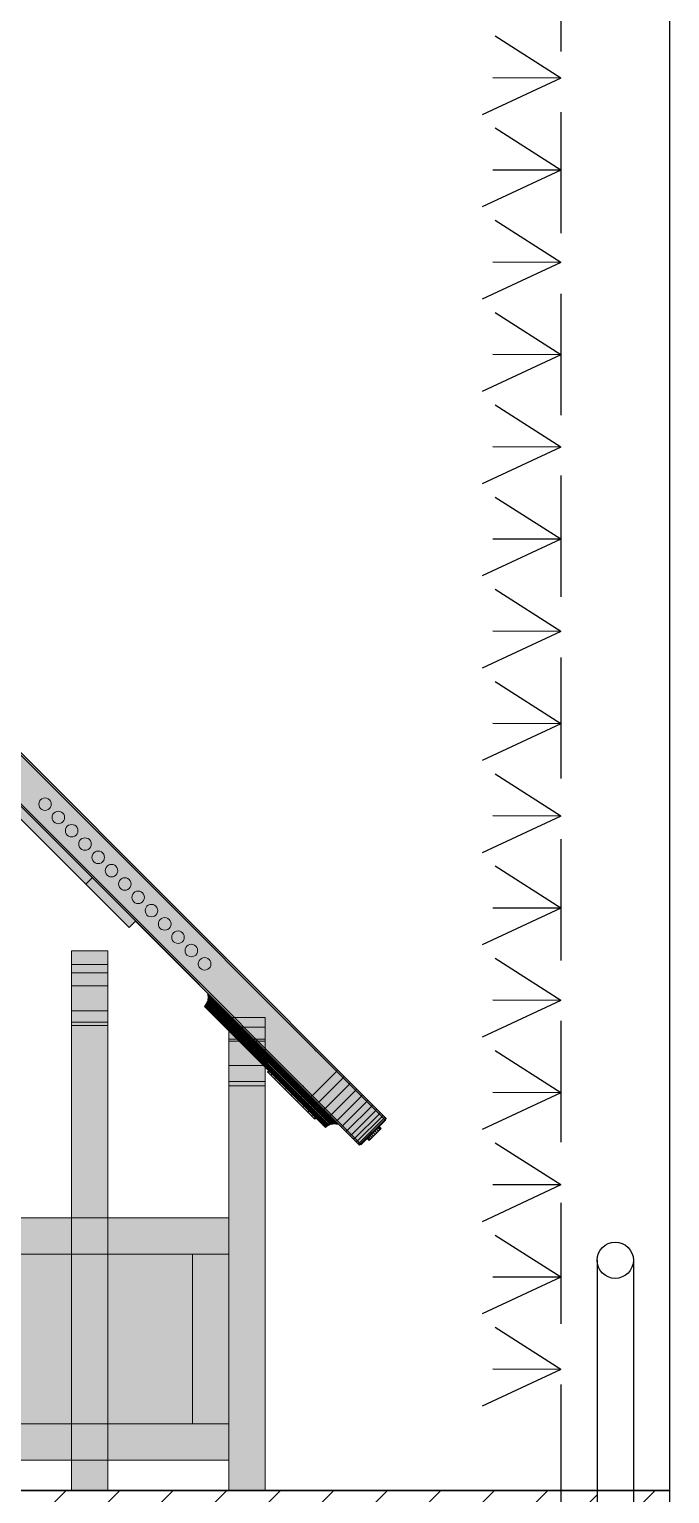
# Model space of a CAD drawing. Header units: centimetres. Extents: x 2 to 137806, y -77553 to 10.
# Drawn here: x 137550.9 to 137656.6, y -76490.3 to -76248.6 of the extents above; entities that cross this region are included whole.
import ezdxf

# ---------------------------------------------------------------- set-up
doc = ezdxf.new("R2010")
doc.units = ezdxf.units.CM
doc.header["$LTSCALE"] = 40
doc.header["$MEASUREMENT"] = 0
doc.linetypes.add('DASHED', pattern=[0.75, 0.5, -0.25])
doc.layers.add('PDF4_Geometry', color=7, linetype='Continuous')
doc.layers.add('WALL', color=7, linetype='Continuous')
doc.layers.add('PDF4_Solid Fills', color=7, linetype='Continuous', true_color=0xffffff)

msp = doc.modelspace()

# ---------------------------------------------------------------- hatches: boundary and pattern name
at = {"layer": 'PDF4_Solid Fills', "true_color": 0x282828}
h = msp.add_hatch(color=250, dxfattribs=at)
h.paths.add_polyline_path([(137538.05, -76375.32), (137536.97, -76376.4), (137537.07, -76376.5), (137535.66, -76377.89), (137534.32, -76376.55), (137534.05, -76376.82), (137507.44, -76388.79)], flags=0)
h.paths.add_polyline_path([(137503.75, -76389.82, 0.075686), (137507.44, -76388.79)], flags=0)
h.paths.add_polyline_path([(137499.93, -76389.71, 0.075645), (137503.75, -76389.82)], flags=0)
h.paths.add_polyline_path([(137496.32, -76388.46, 0.075659), (137499.93, -76389.71)], flags=0)
h.paths.add_polyline_path([(137493.24, -76386.19, 0.07569), (137496.32, -76388.46)], flags=0)
h.paths.add_polyline_path([(137490.98, -76383.12, 0.075666), (137493.24, -76386.19)], flags=0)
h.paths.add_polyline_path([(137489.73, -76379.5, 0.075654), (137490.98, -76383.12)], flags=0)
h.paths.add_polyline_path([(137489.62, -76375.68, 0.075664), (137489.73, -76379.5)], flags=0)
h.paths.add_polyline_path([(137490.64, -76372, 0.075661), (137489.62, -76375.68)], flags=0)
h.paths.add_polyline_path([(137490.64, -76372), (137502.62, -76345.39), (137502.89, -76345.12), (137501.55, -76343.78), (137502.95, -76342.37), (137503.03, -76342.46), (137504.11, -76341.38), (137502.34, -76339.61), (137503.15, -76332.63), (137482.59, -76312.07), (137483.66, -76311.01), (137446.75, -76274.09), (137446.9, -76273.79), (137450.89, -76269.79), (137451.19, -76269.65), (137609.81, -76428.35), (137609.67, -76428.65), (137608.66, -76429.65), (137608.99, -76429.98), (137606.99, -76431.98), (137606.66, -76431.65), (137605.67, -76432.64), (137605.37, -76432.78), (137568.41, -76395.8), (137567.37, -76396.84), (137546.81, -76376.29), (137539.82, -76377.1), (137538.05, -76375.32)], flags=0)
h.paths.add_polyline_path([(137534.32, -76376.55), (137535.72, -76375.15), (137535.72, -76375.15)], flags=0)
at = {"layer": 'WALL'}
h = msp.add_hatch(dxfattribs=at)
h.set_pattern_fill('ANSI31', color=256, scale=50)
h.set_pattern_definition([(45, (-3220.682, 0), (-4.41941738, 4.41941738), [])])
h.paths.add_polyline_path([(137172.62, -76507.75), (137154.62, -76507.75), (137154.62, -76590.75), (137172.62, -76590.75)])
h.paths.add_polyline_path([(137638.62, -76489.75), (137154.62, -76489.75), (137154.62, -76507.75), (137638.62, -76507.75)])
h.paths.add_polyline_path([(137656.62, -76489.75), (137650.62, -76489.75), (137650.62, -76499.75), (137644.62, -76499.75), (137644.62, -76489.75), (137638.62, -76489.75), (137638.62, -76507.75), (137656.62, -76507.75)])
h.paths.add_polyline_path([(137638.62, -76507.75), (137621.62, -76507.75), (137621.62, -76520.25), (137638.62, -76520.25)])
h.paths.add_polyline_path([(137656.62, -76507.75), (137638.62, -76507.75), (137638.62, -76520.25), (137656.62, -76520.25)])
h.paths.add_polyline_path([(137656.62, -76578.25), (137638.62, -76578.25), (137638.62, -76590.75), (137656.62, -76590.75)])
h.paths.add_polyline_path([(137638.62, -76578.25), (137621.62, -76578.25), (137621.62, -76590.75), (137636.62, -76590.75), (137638.62, -76590.75)])
h.paths.add_polyline_path([(137656.62, -76590.75), (137638.62, -76590.75), (137638.62, -76608.75), (137656.62, -76608.75)])
h.paths.add_polyline_path([(137621.62, -76507.75), (137603.62, -76507.75), (137603.62, -76590.75), (137621.62, -76590.75)])
h.paths.add_polyline_path([(137603.62, -76590.75), (137154.62, -76590.75), (137154.62, -76608.75), (137573.62, -76608.75)])
h.paths.add_polyline_path([(137414.62, -76507.75), (137396.62, -76507.75), (137396.62, -76590.75), (137414.62, -76590.75)])

# ---------------------------------------------------------------- linework, layer by layer
at = {"layer": 'PDF4_Geometry', "color": 252, "lineweight": 5, "true_color": 0x888888}
for points in [[(137606.66, -76431.65), (137605.67, -76432.64), (137446.9, -76273.79), (137450.89, -76269.79), (137609.67, -76428.65), (137608.66, -76429.65)], [(137609.67, -76428.65), (137609.81, -76428.35), (137451.19, -76269.65), (137450.89, -76269.79)], [(137451.19, -76269.65), (137609.81, -76428.35)], [(137446.9, -76273.79), (137446.75, -76274.09), (137605.37, -76432.78)], [(137483.66, -76311.01), (137482.59, -76312.07), (137567.37, -76396.84), (137568.41, -76395.8)], [(137561.22, -76388.62), (137560.18, -76389.66)], [(137576.17, -76397.72), (137576.15, -76397.71), (137576.31, -76397.92), (137576.42, -76398.17), (137576.45, -76398.44), (137576.42, -76398.71), (137576.31, -76398.96), (137576.15, -76399.17), (137575.94, -76399.33), (137575.69, -76399.44), (137575.42, -76399.47), (137575.15, -76399.44), (137574.9, -76399.33), (137574.69, -76399.17), (137574.52, -76398.96), (137574.42, -76398.71), (137574.38, -76398.44), (137574.42, -76398.17), (137574.52, -76397.92), (137574.69, -76397.71), (137574.9, -76397.54), (137575.15, -76397.44), (137575.42, -76397.4), (137575.69, -76397.44), (137575.94, -76397.54), (137576.15, -76397.71)], [(137580.33, -76401.94), (137580.33, -76401.94), (137580.08, -76401.83), (137579.81, -76401.8), (137579.54, -76401.83), (137579.29, -76401.94), (137579.08, -76402.1), (137578.91, -76402.31), (137578.81, -76402.56), (137578.77, -76402.83), (137578.81, -76403.1), (137578.91, -76403.35)], [(137578.81, -76403.1), (137578.91, -76403.35), (137579.08, -76403.56), (137579.29, -76403.73), (137579.54, -76403.83), (137579.81, -76403.87), (137580.08, -76403.83), (137580.33, -76403.73), (137580.54, -76403.56), (137580.71, -76403.35), (137580.81, -76403.1), (137580.85, -76402.83), (137580.81, -76402.56), (137580.71, -76402.31), (137580.54, -76402.1), (137580.33, -76401.94)], [(137579.9, -76409.71), (137579.78, -76409.86), (137599.75, -76429.85), (137599.9, -76429.72), (137579.9, -76409.71), (137580.01, -76409.56), (137600.06, -76429.61), (137599.9, -76429.72)], [(137579.96, -76410.05), (137580.09, -76409.9), (137580.2, -76409.74), (137580.3, -76409.58), (137580.38, -76409.4), (137580.45, -76409.22), (137580.5, -76409.03), (137580.54, -76408.84), (137580.56, -76408.65), (137580.56, -76408.45), (137580.54, -76408.25), (137580.51, -76408.06), (137580.46, -76407.86)], [(137580.01, -76409.56), (137580.11, -76409.39)], [(137580.57, -76407.97), (137580.62, -76408.17), (137580.65, -76408.36), (137580.66, -76408.55), (137580.66, -76408.75), (137580.64, -76408.94), (137580.6, -76409.13), (137580.55, -76409.32), (137580.48, -76409.5), (137580.4, -76409.67), (137580.3, -76409.84), (137580.18, -76410), (137580.06, -76410.14)], [(137600.4, -76429.43), (137580.2, -76409.22), (137580.11, -76409.39), (137600.22, -76429.51), (137600.06, -76429.61)], [(137580.2, -76409.22), (137580.26, -76409.03)], [(137580.78, -76408.19), (137580.83, -76408.37), (137580.85, -76408.56), (137580.86, -76408.75), (137580.85, -76408.94), (137580.83, -76409.13), (137580.79, -76409.32), (137580.74, -76409.51), (137580.67, -76409.68), (137580.58, -76409.86), (137580.48, -76410.02), (137580.37, -76410.18), (137580.24, -76410.32)], [(137600.58, -76429.36), (137600.77, -76429.31), (137580.32, -76408.85), (137580.26, -76409.03), (137600.58, -76429.36), (137600.4, -76429.43), (137600.22, -76429.51)], [(137580.35, -76408.06), (137580.32, -76407.87), (137580.27, -76407.68)], [(137580.32, -76407.87), (137601.75, -76429.3), (137601.94, -76429.35)], [(137580.32, -76408.85), (137580.35, -76408.65), (137580.37, -76408.46), (137601.16, -76429.26), (137600.96, -76429.27)], [(137600.77, -76429.31), (137600.96, -76429.27), (137580.35, -76408.65)], [(137580.37, -76408.46), (137580.37, -76408.26)], [(137580.5, -76410.59), (137580.63, -76410.44), (137580.75, -76410.29), (137580.85, -76410.13), (137580.94, -76409.96), (137581.01, -76409.78), (137581.07, -76409.6), (137581.11, -76409.42), (137581.14, -76409.23), (137581.15, -76409.04), (137581.15, -76408.86), (137581.13, -76408.68), (137581.09, -76408.5)], [(137581.49, -76408.9), (137581.52, -76409.07), (137581.53, -76409.24), (137581.53, -76409.42), (137581.51, -76409.6), (137581.48, -76409.78), (137581.43, -76409.96), (137581.36, -76410.13), (137581.29, -76410.31), (137581.2, -76410.47), (137581.09, -76410.63), (137580.97, -76410.79), (137580.85, -76410.93)], [(137581.26, -76411.35), (137581.39, -76411.2), (137581.51, -76411.05), (137581.62, -76410.9), (137581.71, -76410.73), (137581.79, -76410.57), (137581.86, -76410.39), (137581.92, -76410.22), (137581.96, -76410.05), (137581.99, -76409.88), (137582, -76409.71), (137582, -76409.54), (137581.98, -76409.38)], [(137582.54, -76409.94), (137582.55, -76410.09), (137582.54, -76410.25), (137582.52, -76410.41), (137582.48, -76410.57), (137582.43, -76410.73), (137582.37, -76410.9), (137582.29, -76411.06), (137582.2, -76411.23), (137582.11, -76411.38), (137581.99, -76411.54), (137581.87, -76411.69), (137581.74, -76411.83)], [(137582.28, -76412.37), (137582.41, -76412.23), (137582.54, -76412.08), (137582.65, -76411.93), (137582.76, -76411.78), (137582.85, -76411.62), (137582.93, -76411.46), (137583, -76411.31), (137583.06, -76411.15), (137583.11, -76411), (137583.14, -76410.85), (137583.16, -76410.71), (137583.17, -76410.57)], [(137582.87, -76412.96), (137583, -76412.82), (137583.13, -76412.67), (137583.25, -76412.52), (137583.36, -76412.38), (137583.46, -76412.23), (137583.55, -76412.08), (137583.63, -76411.93), (137583.7, -76411.79), (137583.75, -76411.65), (137583.8, -76411.51), (137583.83, -76411.38), (137583.85, -76411.26)], [(137583.49, -76413.58), (137583.63, -76413.44), (137583.76, -76413.3), (137583.88, -76413.16), (137583.99, -76413.01), (137584.1, -76412.87), (137584.2, -76412.73), (137584.29, -76412.59), (137584.37, -76412.46), (137584.44, -76412.33), (137584.5, -76412.21), (137584.55, -76412.09), (137584.58, -76411.99)], [(137585.34, -76412.75), (137585.29, -76412.84), (137585.23, -76412.94), (137585.15, -76413.05), (137585.07, -76413.16), (137584.98, -76413.29), (137584.88, -76413.41), (137584.77, -76413.55), (137584.66, -76413.68), (137584.54, -76413.82), (137584.41, -76413.96), (137584.28, -76414.09), (137584.15, -76414.23)], [(137584.81, -76414.9), (137584.95, -76414.76), (137585.08, -76414.63), (137585.21, -76414.49), (137585.34, -76414.36), (137585.46, -76414.23), (137585.57, -76414.11), (137585.68, -76413.99), (137585.78, -76413.88), (137585.88, -76413.77), (137585.96, -76413.67), (137586.04, -76413.59), (137586.1, -76413.51)], [(137597.98, -76417.05), (137597.97, -76417.04)], [(137598.06, -76417.13), (137598.05, -76417.12)], [(137598.13, -76417.2), (137598.13, -76417.19)], [(137598.2, -76417.27), (137598.2, -76417.26)], [(137598.26, -76417.32), (137598.26, -76417.32)], [(137598.33, -76417.39), (137598.33, -76417.38)], [(137598.38, -76417.44), (137598.38, -76417.44)], [(137598.44, -76417.49), (137598.44, -76417.49)], [(137598.89, -76417.94), (137598.88, -76417.93)], [(137598.93, -76417.97), (137598.92, -76417.97)], [(137598.96, -76418), (137598.96, -76418)], [(137599, -76418.04), (137598.99, -76418.04)], [(137599.02, -76418.07), (137599.02, -76418.06)], [(137599.06, -76418.1), (137599.06, -76418.1)], [(137600.01, -76419.02), (137600.01, -76419.02)], [(137600.01, -76419.03), (137600.01, -76419.03)], [(137600.02, -76419.03), (137600.02, -76419.03)], [(137600.02, -76419.04), (137600.02, -76419.04)], [(137590.4, -76420.49), (137590.21, -76420.67), (137598, -76428.46), (137598.18, -76428.28)], [(137590.53, -76420.62), (137590.35, -76420.8)], [(137590.92, -76421.01), (137590.73, -76421.19)], [(137591.54, -76421.63), (137591.35, -76421.81)], [(137601.75, -76420.28), (137601.6, -76420.57), (137597.6, -76424.57), (137597.31, -76424.72)], [(137598.38, -76425.79), (137598.67, -76425.65), (137602.67, -76421.65), (137602.82, -76421.36)], [(137600.39, -76419.39), (137600.39, -76419.39)], [(137592.34, -76422.43), (137592.16, -76422.62)], [(137593.28, -76423.37), (137593.1, -76423.56)], [(137596.64, -76424.05), (137596.56, -76424.12), (137596.47, -76424.19), (137596.37, -76424.27), (137596.26, -76424.36), (137596.15, -76424.46), (137596.03, -76424.56), (137595.9, -76424.68), (137595.77, -76424.8), (137595.64, -76424.92), (137595.5, -76425.05), (137595.36, -76425.18), (137595.23, -76425.32)], [(137596.03, -76422.96), (137596.15, -76423.09)], [(137596.03, -76422.96), (137596.15, -76423.09)], [(137596.43, -76423.37), (137596.42, -76423.37)], [(137603.87, -76422.41), (137603.73, -76422.7), (137599.73, -76426.7), (137599.43, -76426.85)], [(137600.45, -76427.86), (137600.74, -76427.72), (137604.74, -76423.72), (137604.89, -76423.43)], [(137594.29, -76424.38), (137594.11, -76424.56)], [(137595.3, -76425.39), (137595.11, -76425.57)], [(137595.75, -76425.85), (137595.89, -76425.71), (137596.03, -76425.58), (137596.17, -76425.46), (137596.31, -76425.34), (137596.45, -76425.23), (137596.59, -76425.13), (137596.72, -76425.03), (137596.85, -76424.95), (137596.97, -76424.87), (137597.09, -76424.81), (137597.2, -76424.75), (137597.3, -76424.71)], [(137596.23, -76426.33), (137596.05, -76426.51)], [(137596.27, -76426.36), (137596.41, -76426.23), (137596.55, -76426.1), (137596.7, -76425.98), (137596.84, -76425.87), (137596.98, -76425.76), (137597.13, -76425.67), (137597.27, -76425.58), (137597.4, -76425.5), (137597.54, -76425.44), (137597.66, -76425.38), (137597.78, -76425.34), (137597.9, -76425.31)], [(137598.47, -76425.88), (137598.35, -76425.9), (137598.22, -76425.94), (137598.08, -76425.98), (137597.94, -76426.04), (137597.79, -76426.11), (137597.65, -76426.18), (137597.5, -76426.28), (137597.35, -76426.38), (137597.2, -76426.48), (137597.05, -76426.6), (137596.91, -76426.73), (137596.77, -76426.86)], [(137597.24, -76427.33), (137597.38, -76427.2), (137597.53, -76427.08), (137597.68, -76426.96), (137597.83, -76426.86), (137597.98, -76426.76), (137598.14, -76426.68), (137598.29, -76426.61), (137598.45, -76426.55), (137598.6, -76426.5), (137598.74, -76426.46), (137598.88, -76426.44), (137599.02, -76426.43)], [(137601.4, -76428.82), (137601.7, -76428.67), (137605.7, -76424.68), (137605.84, -76424.38)], [(137602.28, -76429.7), (137602.58, -76429.56), (137606.58, -76425.56), (137606.72, -76425.26)], [(137603.08, -76430.49), (137603.37, -76430.35), (137607.37, -76426.35), (137607.51, -76426.06)], [(137597.04, -76427.13), (137596.86, -76427.32)], [(137597.66, -76427.75), (137597.48, -76427.94)], [(137599.53, -76426.95), (137599.39, -76426.95), (137599.24, -76426.96), (137599.08, -76426.98), (137598.93, -76427.02), (137598.77, -76427.08), (137598.6, -76427.14), (137598.44, -76427.22), (137598.28, -76427.31), (137598.13, -76427.41), (137597.97, -76427.53), (137597.82, -76427.65), (137597.68, -76427.78)], [(137598.05, -76428.14), (137597.87, -76428.33)], [(137600.01, -76427.42), (137599.86, -76427.41), (137599.7, -76427.42), (137599.53, -76427.43), (137599.37, -76427.47), (137599.2, -76427.51), (137599.03, -76427.57), (137598.87, -76427.65), (137598.7, -76427.73), (137598.54, -76427.83), (137598.39, -76427.94), (137598.24, -76428.06), (137598.09, -76428.19)], [(137598.47, -76428.56), (137598.61, -76428.43), (137598.76, -76428.32), (137598.92, -76428.21), (137599.08, -76428.11), (137599.25, -76428.03), (137599.42, -76427.96), (137599.6, -76427.91), (137599.77, -76427.87), (137599.94, -76427.84), (137600.11, -76427.83), (137600.28, -76427.84), (137600.44, -76427.86)], [(137598.8, -76428.89), (137598.94, -76428.77), (137599.1, -76428.65), (137599.26, -76428.55), (137599.42, -76428.45), (137599.6, -76428.38), (137599.77, -76428.31), (137599.95, -76428.26), (137600.13, -76428.23), (137600.31, -76428.21), (137600.48, -76428.2), (137600.66, -76428.22), (137600.83, -76428.24)], [(137599.09, -76429.18), (137599.23, -76429.06), (137599.39, -76428.94), (137599.55, -76428.84), (137599.72, -76428.75), (137599.89, -76428.67), (137600.07, -76428.61), (137600.25, -76428.57), (137600.44, -76428.54), (137600.62, -76428.52), (137600.81, -76428.53), (137600.99, -76428.54), (137601.16, -76428.58)], [(137601.44, -76428.86), (137601.26, -76428.82), (137601.07, -76428.79), (137600.89, -76428.79), (137600.7, -76428.8), (137600.51, -76428.82), (137600.32, -76428.86), (137600.14, -76428.92), (137599.96, -76428.99), (137599.79, -76429.08), (137599.63, -76429.18), (137599.47, -76429.3), (137599.33, -76429.42)], [(137608.2, -76426.74), (137608.06, -76427.04), (137604.06, -76431.04), (137603.76, -76431.18)], [(137604.34, -76431.75), (137604.64, -76431.61), (137608.63, -76427.62), (137608.78, -76427.32)], [(137604.79, -76432.2), (137605.08, -76432.06), (137609.08, -76428.06), (137609.22, -76427.77)], [(137605.1, -76432.52), (137605.4, -76432.38), (137609.4, -76428.38), (137609.54, -76428.08)], [(137609.72, -76428.26), (137609.58, -76428.56), (137605.58, -76432.55), (137605.28, -76432.69)], [(137605.31, -76432.73), (137605.61, -76432.59), (137609.61, -76428.59), (137609.75, -76428.29)], [(137601.66, -76429.08), (137601.48, -76429.03), (137601.29, -76429.01), (137601.09, -76429), (137600.9, -76429), (137600.71, -76429.03), (137600.52, -76429.06), (137600.34, -76429.12), (137600.16, -76429.19), (137599.99, -76429.27), (137599.82, -76429.37), (137599.67, -76429.49), (137599.52, -76429.61)], [(137599.66, -76429.75), (137599.8, -76429.63), (137599.96, -76429.51), (137600.13, -76429.42), (137600.3, -76429.33), (137600.49, -76429.26), (137600.67, -76429.21), (137600.86, -76429.18), (137601.06, -76429.16), (137601.26, -76429.16), (137601.45, -76429.17), (137601.65, -76429.21), (137601.84, -76429.25)], [(137601.35, -76429.26), (137601.16, -76429.26)], [(137601.55, -76429.27), (137601.75, -76429.3)], [(137606.51, -76431.75), (137606.5, -76431.75), (137606.54, -76431.71), (137606.65, -76431.6), (137606.83, -76431.43), (137607.05, -76431.2), (137607.32, -76430.93), (137607.61, -76430.65), (137607.61, -76430.65), (137607.9, -76430.36), (137607.89, -76430.36)], [(137606.6, -76431.7), (137606.54, -76431.72), (137606.61, -76431.68), (137606.71, -76431.59), (137606.87, -76431.42), (137607.1, -76431.2), (137607.36, -76430.93), (137607.65, -76430.65), (137607.94, -76430.36), (137608.2, -76430.09), (137608.43, -76429.87), (137608.59, -76429.71), (137608.69, -76429.61), (137608.68, -76429.58)], [(137606.88, -76431.32), (137606.89, -76431.33), (137606.81, -76431.4), (137606.8, -76431.41), (137606.8, -76431.41), (137606.81, -76431.4), (137606.88, -76431.32)], [(137606.83, -76431.42), (137606.83, -76431.43), (137607.06, -76431.2)], [(137608.6, -76429.71), (137608.43, -76429.88), (137606.88, -76431.43)], [(137606.88, -76431.32), (137606.88, -76431.32), (137607.01, -76431.19), (137607.01, -76431.19)], [(137606.94, -76431.27), (137606.94, -76431.27), (137606.89, -76431.33)], [(137606.93, -76431.28), (137606.93, -76431.28), (137607.11, -76431.1), (137607.24, -76430.97)], [(137606.94, -76431.27), (137606.94, -76431.27), (137606.93, -76431.28)], [(137606.94, -76431.27), (137606.94, -76431.27)], [(137607, -76431.2), (137607.01, -76431.21), (137607.11, -76431.11)], [(137607.01, -76431.2), (137607, -76431.21)], [(137607.01, -76431.19), (137607.18, -76431.02), (137607.39, -76430.82)], [(137607.32, -76430.93), (137607.33, -76430.94), (137607.06, -76431.2), (137607.06, -76431.19)], [(137607.1, -76431.2), (137607.1, -76431.2)], [(137607.42, -76430.78), (137607.43, -76430.79), (137607.26, -76430.96), (137607.11, -76431.1)], [(137607.25, -76430.96), (137607.18, -76431.03), (137607.11, -76431.1), (137607.11, -76431.1)], [(137607.13, -76431.18), (137607.46, -76431.51)], [(137607.18, -76431.02), (137607.18, -76431.02)], [(137608.72, -76430.24), (137607.25, -76431.72)], [(137607.25, -76430.95), (137607.26, -76430.96)], [(137607.61, -76430.65), (137607.33, -76430.94)], [(137607.36, -76430.93), (137607.37, -76430.94)], [(137607.38, -76430.93), (137607.71, -76431.25)], [(137607.39, -76430.82), (137607.39, -76430.82), (137607.6, -76430.6), (137607.82, -76430.38), (137608.03, -76430.18), (137608.2, -76430.01), (137608.33, -76429.88), (137608.4, -76429.81), (137608.41, -76429.79), (137608.71, -76429.54)], [(137607.42, -76430.79), (137607.43, -76430.79), (137607.39, -76430.83)], [(137607.79, -76430.42), (137607.79, -76430.42), (137607.43, -76430.79), (137607.51, -76430.7), (137607.61, -76430.61), (137607.7, -76430.51)], [(137607.6, -76430.6), (137607.61, -76430.61)], [(137607.61, -76430.65), (137607.89, -76430.36), (137608.16, -76430.09), (137608.39, -76429.86), (137608.56, -76429.69), (137608.42, -76429.8)], [(137607.65, -76430.65), (137607.99, -76430.98)], [(137608.1, -76430.1), (137608.11, -76430.11), (137607.96, -76430.25), (137607.79, -76430.42), (137607.79, -76430.42)], [(137608.16, -76430.1), (137607.9, -76430.36)], [(137607.93, -76430.38), (137608.26, -76430.71)], [(137607.94, -76430.36), (137607.94, -76430.36)], [(137607.96, -76430.25), (137607.96, -76430.25)], [(137608.21, -76430), (137608.21, -76430), (137608.11, -76430.11), (137607.98, -76430.24)], [(137608.11, -76430.1), (137608.03, -76430.18)], [(137608.16, -76430.1), (137608.16, -76430.1), (137608.39, -76429.87), (137608.38, -76429.87)], [(137608.18, -76430.13), (137608.51, -76430.46)], [(137608.2, -76430.09), (137608.21, -76430.1)], [(137608.28, -76429.92), (137608.29, -76429.93), (137608.21, -76430), (137608.22, -76430), (137608.21, -76430.01)], [(137608.33, -76429.88), (137608.33, -76429.88), (137608.28, -76429.94), (137608.27, -76429.94)], [(137608.28, -76429.94), (137608.28, -76429.94), (137608.28, -76429.94)], [(137608.4, -76429.81), (137608.33, -76429.88)], [(137608.66, -76429.65), (137608.99, -76429.98), (137608.88, -76430.09), (137608.72, -76430.24), (137608.39, -76429.91)], [(137608.57, -76429.69), (137608.39, -76429.87)], [(137608.41, -76429.79), (137608.42, -76429.8), (137608.4, -76429.81), (137608.4, -76429.81)], [(137608.43, -76429.87), (137608.43, -76429.88)], [(137608.51, -76429.7), (137608.51, -76429.7)], [(137608.53, -76429.69), (137608.53, -76429.69)], [(137608.55, -76429.76), (137608.88, -76430.09)], [(137608.56, -76429.7), (137608.57, -76429.69), (137608.68, -76429.58), (137608.67, -76429.59)], [(137608.69, -76429.61), (137608.69, -76429.62), (137608.71, -76429.6), (137608.6, -76429.71), (137608.59, -76429.71)], [(137608.61, -76429.59), (137608.61, -76429.59)], [(137608.64, -76429.67), (137608.97, -76430)], [(137608.65, -76429.56), (137608.65, -76429.56)], [(137608.71, -76429.6), (137608.72, -76429.55), (137608.71, -76429.54), (137608.67, -76429.58), (137608.67, -76429.58)], [(137608.71, -76429.6), (137608.72, -76429.55), (137608.7, -76429.55)], [(137608.7, -76429.6), (137608.71, -76429.6)], [(137605.67, -76432.64), (137605.37, -76432.78)], [(137606.51, -76431.74), (137606.51, -76431.75), (137606.54, -76431.72), (137606.6, -76431.7)], [(137606.52, -76431.69), (137606.52, -76431.69)], [(137606.66, -76431.6), (137606.65, -76431.61), (137606.54, -76431.72), (137606.55, -76431.71)], [(137606.6, -76431.7), (137606.54, -76431.72), (137606.6, -76431.7)], [(137606.55, -76431.65), (137606.55, -76431.65)], [(137606.59, -76431.69), (137606.6, -76431.7), (137606.71, -76431.59), (137606.71, -76431.59)], [(137606.61, -76431.68), (137606.62, -76431.69)], [(137606.66, -76431.65), (137606.62, -76431.69)], [(137606.83, -76431.43), (137606.65, -76431.61)], [(137606.66, -76431.65), (137606.99, -76431.98), (137607.09, -76431.88), (137607.25, -76431.72), (137606.92, -76431.39)], [(137606.66, -76431.54), (137606.66, -76431.55)], [(137606.67, -76431.64), (137607, -76431.97)], [(137606.87, -76431.42), (137606.88, -76431.43), (137606.71, -76431.59)], [(137606.76, -76431.55), (137607.09, -76431.88)], [(137606.8, -76431.41), (137606.8, -76431.41)], [(137606.81, -76431.4), (137606.81, -76431.4), (137606.81, -76431.4)]]:
    msp.add_lwpolyline(points, dxfattribs=at)
at = {"layer": 'PDF4_Geometry', "lineweight": 5}
msp.add_lwpolyline([(137451.19, -76269.65), (137609.81, -76428.35), (137609.67, -76428.65), (137608.66, -76429.65), (137608.99, -76429.98), (137606.99, -76431.98), (137606.66, -76431.65), (137605.67, -76432.64), (137605.37, -76432.78), (137568.41, -76395.8), (137567.37, -76396.84), (137546.81, -76376.29)], dxfattribs=at)
at = {"layer": 'PDF4_Geometry', "color": 252, "lineweight": 5, "true_color": 0x888888}
for points in [[(137553.19, -76377.47), (137552.94, -76377.36), (137552.72, -76377.2), (137552.56, -76376.98), (137552.46, -76376.73), (137552.42, -76376.46), (137552.46, -76376.2), (137552.56, -76375.95), (137552.72, -76375.73), (137552.94, -76375.57), (137553.19, -76375.46), (137553.46, -76375.43), (137553.72, -76375.46), (137553.97, -76375.57), (137554.19, -76375.73), (137554.35, -76375.95), (137554.46, -76376.2), (137554.49, -76376.47), (137554.46, -76376.73), (137554.35, -76376.98), (137554.19, -76377.2), (137553.97, -76377.36), (137553.72, -76377.47), (137553.46, -76377.5)], [(137556.38, -76379.39), (137556.17, -76379.56), (137555.92, -76379.66), (137555.65, -76379.7), (137555.38, -76379.66), (137555.13, -76379.56), (137554.92, -76379.39), (137554.76, -76379.18), (137554.65, -76378.93), (137554.62, -76378.66), (137554.65, -76378.39), (137554.76, -76378.14), (137554.92, -76377.93), (137555.14, -76377.77), (137555.38, -76377.66), (137555.65, -76377.63), (137555.92, -76377.66), (137556.17, -76377.77), (137556.39, -76377.93), (137556.55, -76378.14), (137556.65, -76378.39), (137556.69, -76378.66), (137556.65, -76378.93), (137556.55, -76379.18)], [(137556.95, -76381.38), (137556.85, -76381.13), (137556.81, -76380.86), (137556.85, -76380.59), (137556.95, -76380.34), (137557.12, -76380.13), (137557.33, -76379.96), (137557.58, -76379.86), (137557.85, -76379.82), (137558.12, -76379.86), (137558.37, -76379.96), (137558.58, -76380.13), (137558.75, -76380.34), (137558.85, -76380.59), (137558.88, -76380.86), (137558.85, -76381.13), (137558.75, -76381.38), (137558.58, -76381.59), (137558.37, -76381.76), (137558.12, -76381.86), (137557.85, -76381.89), (137557.58, -76381.86), (137557.33, -76381.76), (137557.12, -76381.59)], [(137559.01, -76383.06), (137559.04, -76382.79), (137559.15, -76382.54), (137559.31, -76382.32), (137559.53, -76382.16), (137559.78, -76382.06), (137560.05, -76382.02), (137560.31, -76382.06), (137560.56, -76382.16), (137560.78, -76382.32), (137560.94, -76382.54), (137561.05, -76382.79), (137561.08, -76383.06), (137561.05, -76383.32), (137560.94, -76383.57), (137560.78, -76383.79), (137560.56, -76383.95), (137560.31, -76384.06), (137560.04, -76384.09), (137559.78, -76384.06), (137559.53, -76383.95), (137559.31, -76383.79), (137559.15, -76383.57), (137559.04, -76383.32)], [(137561.24, -76385.52), (137561.21, -76385.25), (137561.24, -76384.99), (137561.34, -76384.74), (137561.51, -76384.52), (137561.72, -76384.36), (137561.97, -76384.25), (137562.24, -76384.22), (137562.51, -76384.25), (137562.76, -76384.36), (137562.97, -76384.52), (137563.14, -76384.74), (137563.24, -76384.99), (137563.28, -76385.25), (137563.24, -76385.52), (137563.14, -76385.77), (137562.97, -76385.99), (137562.76, -76386.15), (137562.51, -76386.25), (137562.24, -76386.29), (137561.97, -76386.25), (137561.72, -76386.15), (137561.51, -76385.99), (137561.34, -76385.77)], [(137565.33, -76387.97), (137565.17, -76388.18), (137564.95, -76388.35), (137564.7, -76388.45), (137564.44, -76388.49), (137564.17, -76388.45), (137563.92, -76388.35), (137563.7, -76388.18), (137563.54, -76387.97), (137563.44, -76387.72), (137563.4, -76387.45), (137563.44, -76387.18), (137563.54, -76386.93), (137563.71, -76386.72), (137563.92, -76386.55), (137564.17, -76386.45), (137564.44, -76386.42), (137564.71, -76386.45), (137564.96, -76386.55), (137565.17, -76386.72), (137565.33, -76386.93), (137565.44, -76387.18), (137565.47, -76387.45), (137565.44, -76387.72)], [(137565.6, -76389.65), (137565.63, -76389.38), (137565.74, -76389.13), (137565.9, -76388.92), (137566.12, -76388.75), (137566.37, -76388.65), (137566.63, -76388.61), (137566.9, -76388.65), (137567.15, -76388.75), (137567.37, -76388.92), (137567.53, -76389.13), (137567.63, -76389.38), (137567.67, -76389.65), (137567.63, -76389.92), (137567.53, -76390.17), (137567.37, -76390.38), (137567.15, -76390.55), (137566.9, -76390.65), (137566.63, -76390.68), (137566.37, -76390.65), (137566.12, -76390.55), (137565.9, -76390.38), (137565.74, -76390.17), (137565.63, -76389.92)], [(137568.31, -76392.74), (137568.56, -76392.85), (137568.83, -76392.88), (137569.1, -76392.85), (137569.35, -76392.74), (137569.56, -76392.58), (137569.73, -76392.36), (137569.83, -76392.11), (137569.87, -76391.85), (137569.83, -76391.58), (137569.73, -76391.33), (137569.56, -76391.11), (137569.35, -76390.95), (137569.1, -76390.85), (137568.83, -76390.81), (137568.56, -76390.85), (137568.31, -76390.95), (137568.1, -76391.11), (137567.93, -76391.33), (137567.83, -76391.58), (137567.79, -76391.85), (137567.83, -76392.11), (137567.93, -76392.36), (137568.1, -76392.58)], [(137569.99, -76394.04), (137570.03, -76393.77), (137570.13, -76393.52), (137570.29, -76393.31), (137570.51, -76393.15), (137570.76, -76393.04), (137571.03, -76393.01), (137571.29, -76393.04), (137571.54, -76393.15), (137571.76, -76393.31), (137571.92, -76393.53), (137572.03, -76393.78), (137572.06, -76394.04), (137572.03, -76394.31), (137571.92, -76394.56), (137571.76, -76394.78), (137571.54, -76394.94), (137571.29, -76395.04), (137571.03, -76395.08), (137570.76, -76395.04), (137570.51, -76394.94), (137570.29, -76394.78), (137570.13, -76394.56), (137570.03, -76394.31)], [(137572.49, -76396.97), (137572.32, -76396.76), (137572.22, -76396.51), (137572.19, -76396.24), (137572.22, -76395.97), (137572.33, -76395.72), (137572.49, -76395.51), (137572.7, -76395.34), (137572.95, -76395.24), (137573.22, -76395.2), (137573.49, -76395.24), (137573.74, -76395.34), (137573.95, -76395.51), (137574.12, -76395.72), (137574.22, -76395.97), (137574.26, -76396.24), (137574.22, -76396.51), (137574.12, -76396.76), (137573.95, -76396.97), (137573.74, -76397.14), (137573.49, -76397.24), (137573.22, -76397.28), (137572.95, -76397.24), (137572.7, -76397.14)], [(137578.65, -76400.64), (137578.61, -76400.37), (137578.51, -76400.12), (137578.35, -76399.9), (137578.13, -76399.74), (137577.88, -76399.63), (137577.61, -76399.6), (137577.35, -76399.63), (137577.1, -76399.74), (137576.88, -76399.9), (137576.72, -76400.12), (137576.61, -76400.37), (137576.58, -76400.63), (137576.61, -76400.9), (137576.72, -76401.15), (137576.88, -76401.37), (137577.1, -76401.53), (137577.35, -76401.64), (137577.61, -76401.67), (137577.88, -76401.64), (137578.13, -76401.53), (137578.35, -76401.37), (137578.51, -76401.15), (137578.61, -76400.9)], [(137601.35, -76429.26), (137601.55, -76429.27), (137580.35, -76408.06), (137580.37, -76408.26)], [(137608.56, -76429.69), (137608.67, -76429.58), (137608.41, -76429.79)], [(137608.72, -76429.55), (137608.68, -76429.58), (137608.7, -76429.6)]]:
    msp.add_lwpolyline(points, close=True, dxfattribs=at)
at = {"layer": 'PDF4_Geometry', "lineweight": 5}
for points in [[(137557.81, -76400.68), (137563.81, -76400.68), (137563.81, -76489.75), (137557.81, -76489.75)], [(137583.81, -76411.67), (137589.81, -76411.67), (137589.81, -76489.75), (137583.81, -76489.75)], [(137537.81, -76444.74), (137557.81, -76444.74), (137557.81, -76450.74), (137537.81, -76450.74)], [(137563.81, -76444.74), (137583.81, -76444.74), (137583.81, -76450.74), (137563.81, -76450.74)], [(137537.81, -76450.74), (137557.81, -76450.74), (137557.81, -76478.75), (137537.81, -76478.75)], [(137563.81, -76450.74), (137583.81, -76450.74), (137583.81, -76478.75), (137563.81, -76478.75)], [(137537.81, -76478.75), (137557.81, -76478.75), (137557.81, -76484.75), (137537.81, -76484.75)], [(137563.81, -76478.75), (137583.81, -76478.75), (137583.81, -76484.75), (137563.81, -76484.75)]]:
    msp.add_lwpolyline(points, close=True, dxfattribs=at)
at = {"layer": 'PDF4_Geometry', "color": 7, "lineweight": 5, "true_color": 0xeeeeee}
for points in [[(137557.81, -76400.68), (137563.81, -76400.68), (137563.81, -76489.75), (137557.81, -76489.75)], [(137577.81, -76450.74), (137583.81, -76450.74)]]:
    msp.add_lwpolyline(points, close=True, dxfattribs=at)
for points in [[(137563.81, -76402.93), (137557.81, -76402.93)], [(137563.81, -76404.3), (137557.81, -76404.3)], [(137563.81, -76406.46), (137557.81, -76406.46)], [(137563.81, -76410.56), (137557.81, -76410.56)], [(137589.81, -76411.67), (137583.81, -76411.67)], [(137589.81, -76411.68), (137589.81, -76489.75), (137583.81, -76489.75), (137583.81, -76411.68)], [(137563.81, -76412.46), (137557.81, -76412.46)], [(137563.81, -76413.03), (137557.81, -76413.03)], [(137589.81, -76413.28), (137583.81, -76413.28)], [(137589.81, -76415.25), (137583.81, -76415.25)], [(137589.81, -76415.58), (137583.81, -76415.58)], [(137589.81, -76419.63), (137583.81, -76419.63)], [(137589.81, -76422.25), (137583.81, -76422.25)], [(137589.81, -76422.98), (137583.81, -76422.98)], [(137563.81, -76444.74), (137583.81, -76444.74), (137563.81, -76444.74), (137557.81, -76444.74), (137537.81, -76444.74), (137531.81, -76444.74), (137511.81, -76444.74), (137505.81, -76444.74), (137485.81, -76444.74), (137479.81, -76444.74), (137459.81, -76444.74), (137453.81, -76444.74), (137433.81, -76444.74), (137427.81, -76444.74), (137381.82, -76444.74), (137375.82, -76444.74), (137355.82, -76444.74), (137349.82, -76444.74)], [(137361.82, -76450.74), (137361.82, -76478.75), (137361.82, -76450.74), (137355.82, -76450.74), (137583.81, -76450.74), (137563.81, -76450.74)], [(137577.81, -76478.75), (137577.81, -76450.74)], [(137583.81, -76478.75), (137355.82, -76478.75)], [(137583.81, -76484.75), (137563.81, -76484.75), (137557.81, -76484.75), (137537.81, -76484.75), (137531.81, -76484.75), (137511.81, -76484.75), (137505.81, -76484.75), (137485.81, -76484.75), (137479.81, -76484.75), (137459.81, -76484.75), (137453.81, -76484.75), (137433.81, -76484.75), (137427.81, -76484.75), (137407.81, -76484.75), (137401.81, -76484.75), (137381.82, -76484.75), (137375.82, -76484.75), (137355.82, -76484.75), (137349.82, -76484.75)]]:
    msp.add_lwpolyline(points, dxfattribs=at)
at = {"layer": 'PDF4_Solid Fills', "color": 250, "lineweight": 5, "true_color": 0x282828}
for points in [[(137557.81, -76400.68), (137563.81, -76400.68), (137557.81, -76489.75), (137563.81, -76489.75)], [(137583.81, -76411.67), (137589.81, -76411.67), (137583.81, -76489.75), (137589.81, -76489.75)], [(137537.81, -76444.74), (137557.81, -76444.74), (137537.81, -76450.74), (137557.81, -76450.74)], [(137563.81, -76444.74), (137583.81, -76444.74), (137563.81, -76450.74), (137583.81, -76450.74)], [(137537.81, -76450.74), (137557.81, -76450.74), (137537.81, -76478.75), (137557.81, -76478.75)], [(137563.81, -76450.74), (137583.81, -76450.74), (137563.81, -76478.75), (137583.81, -76478.75)], [(137537.81, -76478.75), (137557.81, -76478.75), (137537.81, -76484.75), (137557.81, -76484.75)], [(137563.81, -76478.75), (137583.81, -76478.75), (137563.81, -76484.75), (137583.81, -76484.75)]]:
    msp.add_solid(points, dxfattribs=at)
at = {"layer": 'WALL'}
for p, q in [((137656.62, -77429.75), (137656.62, -75369.75)), ((137154.62, -76489.75), (137656.62, -76489.75)), ((137656.62, -76489.75), (137621.62, -76489.75))]:
    msp.add_line(p, q, dxfattribs=at)
at = {"layer": 'WALL', "color": 2}
for p, q in [((137638.62, -76256.62), (137627.82, -76249.7)), ((137638.62, -76256.62), (137625.62, -76262.68)), ((137638.62, -76256.62), (137627.43, -76256.58)), ((137638.62, -76271.84), (137627.82, -76264.92)), ((137638.62, -76271.84), (137625.62, -76277.9)), ((137638.62, -76271.84), (137627.43, -76271.8)), ((137638.62, -76287.07), (137627.82, -76280.15)), ((137638.62, -76287.07), (137625.62, -76293.13)), ((137638.62, -76287.07), (137627.43, -76287.03)), ((137638.62, -76302.3), (137627.82, -76295.38)), ((137638.62, -76302.3), (137625.62, -76308.36)), ((137638.62, -76302.3), (137627.43, -76302.26)), ((137638.62, -76317.52), (137627.82, -76310.6)), ((137638.62, -76317.52), (137625.62, -76323.58)), ((137638.62, -76317.52), (137627.43, -76317.48)), ((137638.62, -76332.75), (137627.82, -76325.83)), ((137638.62, -76332.75), (137625.62, -76338.81)), ((137638.62, -76332.75), (137627.43, -76332.71)), ((137638.62, -76347.98), (137627.82, -76341.05)), ((137638.62, -76347.98), (137625.62, -76354.03)), ((137638.62, -76347.98), (137627.43, -76347.94)), ((137638.62, -76363.2), (137627.82, -76356.28)), ((137638.62, -76363.2), (137625.62, -76369.26)), ((137638.62, -76363.2), (137627.43, -76363.16)), ((137638.62, -76378.43), (137627.82, -76371.51)), ((137638.62, -76378.43), (137625.62, -76384.49)), ((137638.62, -76378.43), (137627.43, -76378.39)), ((137638.62, -76393.65), (137627.82, -76386.73)), ((137638.62, -76393.65), (137625.62, -76399.71)), ((137638.62, -76393.65), (137627.43, -76393.61)), ((137638.62, -76408.88), (137627.82, -76401.96)), ((137638.62, -76408.88), (137625.62, -76414.94)), ((137638.62, -76408.88), (137627.43, -76408.84)), ((137638.62, -76424.11), (137627.82, -76417.19)), ((137638.62, -76424.11), (137625.62, -76430.17)), ((137638.62, -76424.11), (137627.43, -76424.07)), ((137638.62, -76439.33), (137627.82, -76432.41)), ((137638.62, -76439.33), (137625.62, -76445.39)), ((137638.62, -76439.33), (137627.43, -76439.29)), ((137638.62, -76454.56), (137627.82, -76447.64)), ((137638.62, -76454.56), (137625.62, -76460.62)), ((137638.62, -76454.56), (137627.43, -76454.52)), ((137638.62, -76469.79), (137627.82, -76462.86)), ((137638.62, -76469.79), (137625.62, -76475.84)), ((137638.62, -76469.79), (137627.43, -76469.75))]:
    msp.add_line(p, q, dxfattribs=at)
at = {"layer": 'WALL', "color": 30, "true_color": 0xf8991e}
for p, q in [((137644.62, -76451.75), (137644.62, -76499.75)), ((137650.62, -76451.75), (137650.62, -76499.75))]:
    msp.add_line(p, q, dxfattribs=at)
at = {"layer": 'WALL', "linetype": 'DASHED'}
for points in [[(137638.62, -77012.25), (137638.62, -77359.75), (137656.62, -77359.75), (137656.62, -75668.75), (137638.62, -75668.75), (137638.62, -76086.25)], [(137638.62, -76142.25), (137638.62, -76521.25)]]:
    msp.add_lwpolyline(points, dxfattribs=at)
at = {"layer": 'WALL'}
msp.add_lwpolyline([(137656.62, -76489.75), (137154.62, -76489.75), (137154.62, -76507.75), (137656.62, -76507.75)], close=True, dxfattribs=at)
at = {"layer": 'WALL', "color": 30, "true_color": 0xf8991e}
msp.add_circle((137647.62, -76451.75), 3, dxfattribs=at)

doc.saveas('drawing.dxf')
